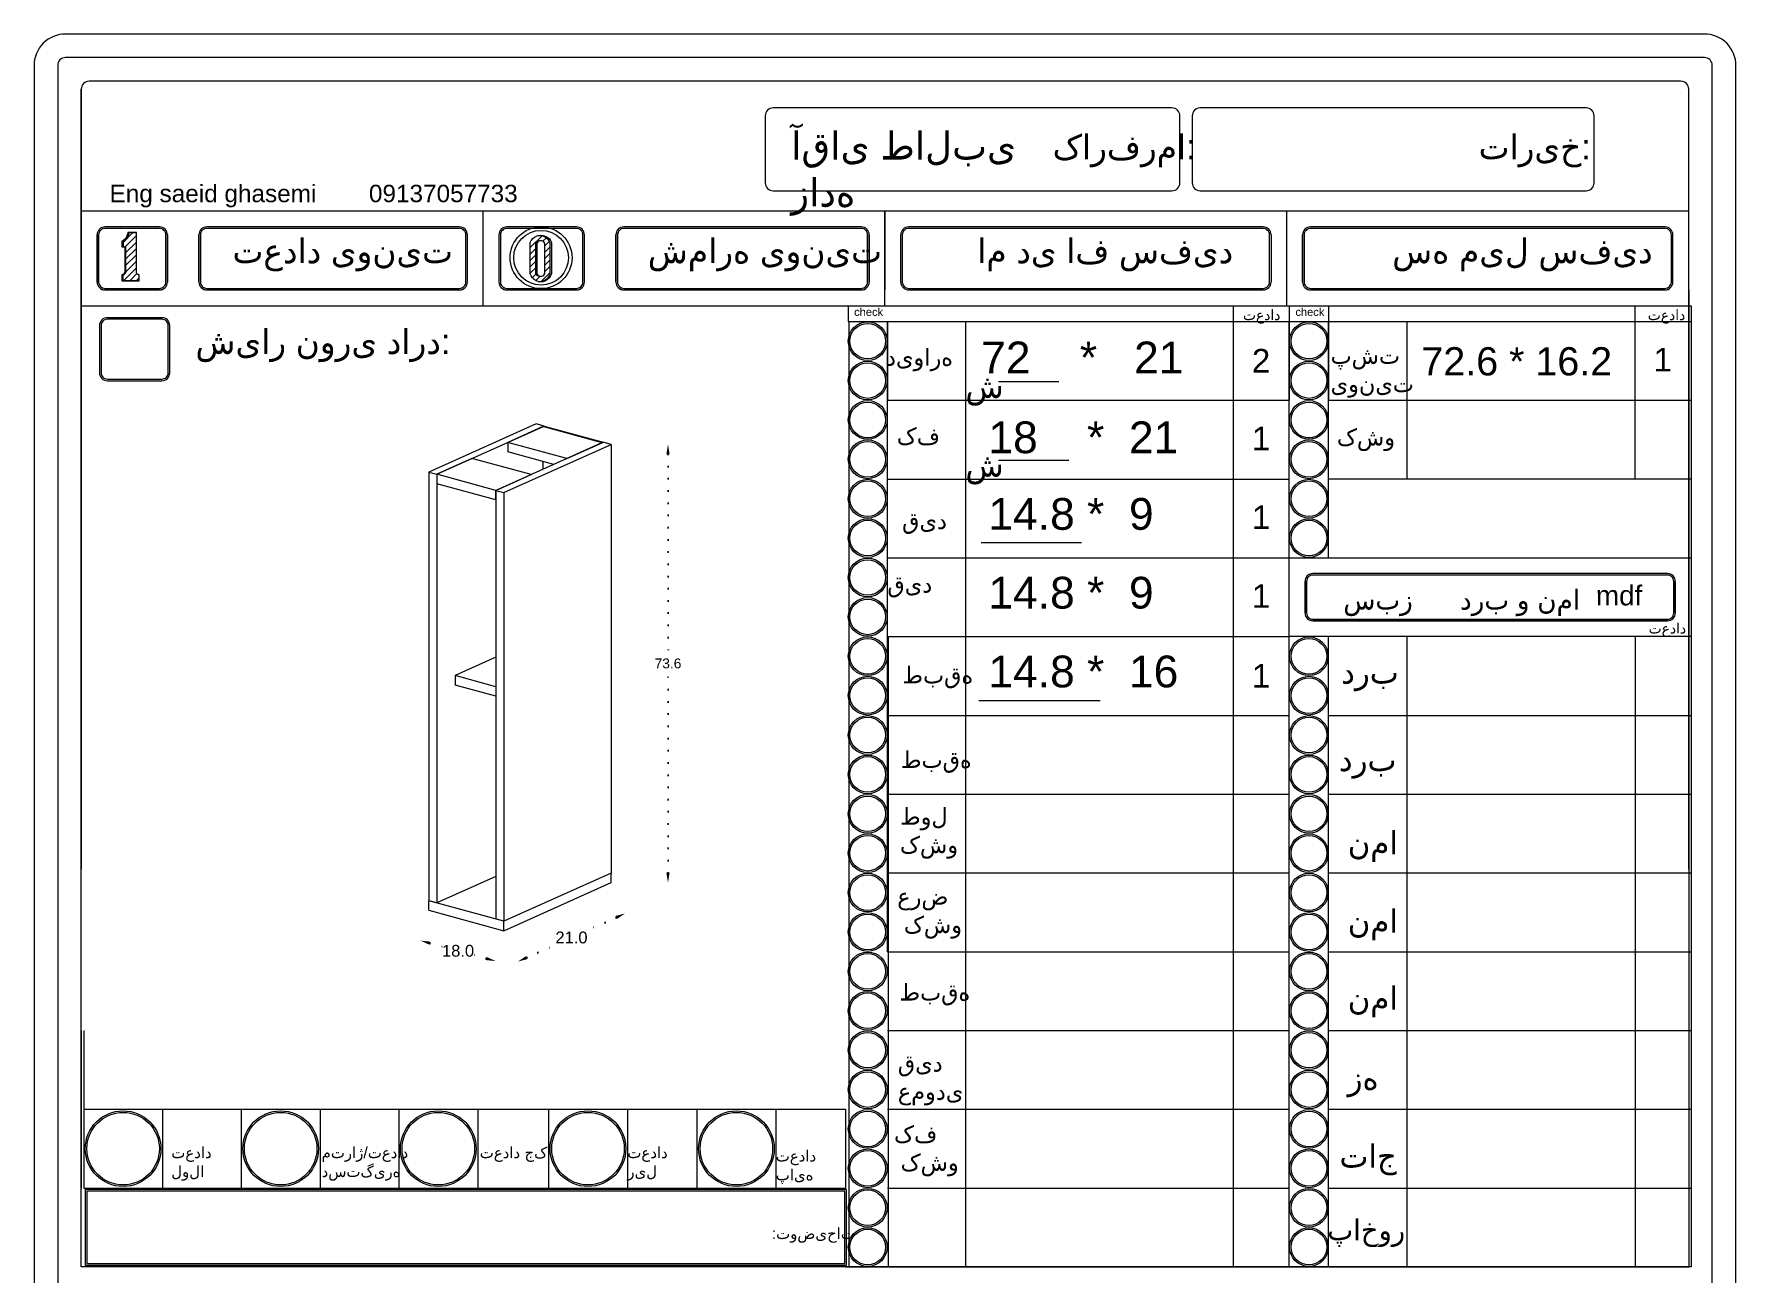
# Model space of a CAD drawing. Header units: inches. Extents: x 104 to 9740, y 936 to 6735.
# Drawn here: x 6088.6 to 6520.6, y 5443.2 to 5757.9 of the extents above; entities that cross this region are included whole.
import ezdxf

# ---------------------------------------------------------------- set-up
doc = ezdxf.new("R2010")
doc.units = ezdxf.units.IN
doc.header["$MEASUREMENT"] = 0
doc.linetypes.add('ACAD_ISO07W100', pattern=[3, 0, -3])
doc.styles.get("Standard").update_dxf_attribs({"font": 'arial.ttf'})
doc.dimstyles.new('Copy of Standard', dxfattribs={"dimtxt": 2.5, "dimasz": 2.5, "dimexe": 0.18, "dimexo": 0.0625, "dimgap": 0.09, "dimtad": 0, "dimtih": 1, "dimtoh": 1, "dimdec": 1, "dimzin": 0, "dimdsep": 46, "dimtxsty": 'Standard', "dimcen": 0.09, "dimse1": 1, "dimse2": 1, "dimadec": 0, "dimazin": 0, "dimtfac": 1, "dimtdec": 1, "dimtix": 1, "dimtofl": 0, "dimtmove": 0, "dimatfit": 3, "dimfxl": 1, "dimtolj": 1, "dimtzin": 0, "dimarcsym": 0})
doc.dimstyles.get("Standard").update_dxf_attribs({"dimtxt": 3, "dimasz": 2.5, "dimexe": 0.18, "dimexo": 0.0625, "dimgap": 0.09, "dimtad": 0, "dimtih": 1, "dimtoh": 1, "dimdec": 1, "dimzin": 0, "dimdsep": 46, "dimtxsty": 'Standard', "dimcen": 0.09, "dimse1": 1, "dimse2": 1, "dimadec": 0, "dimazin": 0, "dimtfac": 1, "dimtdec": 1, "dimtix": 1, "dimtofl": 0, "dimtmove": 0, "dimatfit": 0, "dimfxl": 1, "dimtolj": 1, "dimtzin": 0, "dimarcsym": 0})

# ---------------------------------------------------------------- blocks, each defined once
blk = doc.blocks.new('*D735')
at = {"color": 0, "linetype": 'ACAD_ISO07W100', "lineweight": -2, "transparency": 16777216}
for p, q in [((6249.51, 5651.26), (6249.51, 5599.5)), ((6249.51, 5545.02), (6249.51, 5596.77))]:
    blk.add_line(p, q, dxfattribs=at)
at = {"color": 0, "transparency": 16777216}
for points in [[(6249.09, 5651.26), (6249.92, 5651.26), (6249.51, 5653.76)], [(6249.09, 5545.02), (6249.92, 5545.02), (6249.51, 5542.52)]]:
    blk.add_solid(points, dxfattribs=at)
at = {"layer": 'Defpoints', "color": 0, "transparency": 16777216}
for p in [(6235.12, 5653.76), (6249.51, 5653.76), (6235.12, 5542.52)]:
    blk.add_point(p, dxfattribs=at)
at = {"color": 0, "lineweight": 20, "transparency": 16777216, "insert": (6249.51, 5598.14), "char_height": 2.5, "attachment_point": 5}
blk.add_mtext('\\A1;73.6', dxfattribs=at)
blk = doc.blocks.new('*D736')
at = {"color": 0, "linetype": 'ACAD_ISO07W100', "lineweight": -2, "transparency": 16777216}
for p, q in [((6236.35, 5533.65), (6228.62, 5530.18)), ((6213.66, 5523.47), (6221.39, 5526.94))]:
    blk.add_line(p, q, dxfattribs=at)
at = {"color": 0, "transparency": 16777216}
for points in [[(6236.18, 5534.03), (6236.53, 5533.27), (6238.64, 5534.68)], [(6213.49, 5523.85), (6213.83, 5523.09), (6211.38, 5522.45)]]:
    blk.add_solid(points, dxfattribs=at)
at = {"layer": 'Defpoints', "color": 0, "transparency": 16777216}
for p in [(6235.12, 5542.52), (6207.86, 5530.29), (6211.38, 5522.45)]:
    blk.add_point(p, dxfattribs=at)
at = {"color": 0, "lineweight": 20, "transparency": 16777216, "insert": (6225.01, 5528.56), "char_height": 3, "attachment_point": 5}
blk.add_mtext('\\A1;21.0', dxfattribs=at)
blk = doc.blocks.new('*D737')
at = {"color": 0, "linetype": 'ACAD_ISO07W100', "lineweight": -2, "transparency": 16777216}
for p, q in [((6189.09, 5527.12), (6192.38, 5526.23)), ((6203.36, 5523.24), (6200.06, 5524.14))]:
    blk.add_line(p, q, dxfattribs=at)
at = {"color": 0, "transparency": 16777216}
for points in [[(6189.2, 5527.52), (6188.98, 5526.72), (6186.68, 5527.78)], [(6203.47, 5523.64), (6203.25, 5522.84), (6205.77, 5522.58)]]:
    blk.add_solid(points, dxfattribs=at)
at = {"layer": 'Defpoints', "color": 0, "transparency": 16777216}
for p in [(6188.77, 5535.48), (6207.86, 5530.29), (6186.68, 5527.78)]:
    blk.add_point(p, dxfattribs=at)
at = {"color": 0, "lineweight": 20, "transparency": 16777216, "insert": (6196.22, 5525.18), "char_height": 3, "attachment_point": 5}
blk.add_mtext('\\A1;18.0', dxfattribs=at)

msp = doc.modelspace()

# ---------------------------------------------------------------- hatches: boundary and pattern name
at = {"lineweight": 20}
h = msp.add_hatch(dxfattribs=at)
h.set_pattern_fill('ANSI31', color=256, scale=9.218651)
h.set_pattern_definition([(45, (5365.3306, 6246.5696), (-0.8148213, 0.8148213), [])])
h.paths.add_polyline_path([(6115.1, 5696.82), (6115.01, 5696.86), (6114.92, 5696.92), (6114.84, 5696.98), (6114.77, 5697.05), (6114.71, 5697.13), (6114.66, 5697.22), (6114.62, 5697.31), (6114.59, 5697.4), (6114.57, 5697.5), (6114.57, 5697.6), (6114.57, 5707.53), (6112.71, 5707.53), (6112.68, 5707.29), (6112.63, 5707.07), (6112.56, 5706.84), (6112.48, 5706.63), (6112.37, 5706.42), (6112.25, 5706.22), (6112.11, 5706.03), (6111.96, 5705.86), (6111.79, 5705.7), (6111.6, 5705.55), (6111.41, 5705.42), (6111.2, 5705.31), (6111.2, 5703.9), (6111.61, 5703.9), (6111.92, 5703.88), (6111.92, 5697.64), (6111.9, 5697.54), (6111.88, 5697.45), (6111.85, 5697.36), (6111.81, 5697.27), (6111.76, 5697.19), (6111.7, 5697.11), (6111.63, 5697.04), (6111.55, 5696.98), (6111.47, 5696.92), (6111.39, 5696.88), (6111.3, 5696.84), (6111.2, 5696.81), (6111.2, 5695.39), (6115.29, 5695.39), (6115.29, 5696.77), (6115.19, 5696.79)])
h = msp.add_hatch(dxfattribs=at)
h.set_pattern_fill('ANSI31', color=256, scale=9.218651, angle=180)
h.set_pattern_definition([(225, (5452.54, 6247.0628), (0.8148213, -0.8148213), [])])
h.paths.add_polyline_path([(6219.53, 5697.13), (6219.53, 5704.97), (6219.28, 5705.49), (6218.92, 5705.94), (6218.49, 5706.31), (6217.99, 5706.59), (6217.44, 5706.76), (6216.87, 5706.82), (6216.55, 5706.79), (6216.1, 5706.65), (6215.6, 5706.37), (6215.16, 5705.99), (6214.8, 5705.53), (6214.54, 5705.01), (6214.54, 5697.09), (6214.76, 5696.52), (6215.09, 5696.01), (6215.53, 5695.58), (6216.05, 5695.26), (6216.56, 5695.08), (6216.87, 5695.05), (6217.47, 5695.12), (6218.04, 5695.31), (6218.55, 5695.63), (6218.99, 5696.05), (6219.32, 5696.56)])
h.paths.add_polyline_path([(6216.2, 5704.93), (6217.08, 5705.61), (6218.17, 5705.15), (6218.27, 5704.43), (6218.27, 5696.98), (6217.39, 5696.3), (6216.98, 5696.47), (6216.52, 5696.52), (6216.2, 5697.29)], flags=16)

# ---------------------------------------------------------------- linework, layer by layer
for p, q in [((6100.59, 5444.97), (6100.59, 5743.94)), ((6508.59, 5712.97), (6100.59, 5712.97)), ((6100.59, 5533.99), (6100.59, 5712.97)), ((6202.59, 5688.97), (6202.59, 5712.97)), ((6304.59, 5688.97), (6304.59, 5712.97)), ((6304.59, 5712.97), (6304.59, 5692.97)), ((6406.59, 5688.97), (6406.59, 5712.97)), ((6104.59, 5694.97), (6104.59, 5706.97)), ((6120.44, 5708.97), (6106.59, 5708.97)), ((6122.44, 5706.97), (6122.44, 5694.97)), ((6130.44, 5694.97), (6130.44, 5706.97)), ((6196.59, 5708.97), (6132.44, 5708.97)), ((6198.59, 5694.97), (6198.59, 5706.97)), ((6206.59, 5706.97), (6206.59, 5694.97)), ((6226.3, 5708.97), (6208.59, 5708.97)), ((6228.3, 5694.97), (6228.3, 5706.97)), ((6236.3, 5694.97), (6236.3, 5706.97)), ((6298.59, 5708.97), (6238.3, 5708.97)), ((6300.59, 5706.97), (6300.59, 5694.97)), ((6308.59, 5694.97), (6308.59, 5706.97)), ((6400.59, 5708.97), (6310.59, 5708.97)), ((6402.59, 5706.97), (6402.59, 5694.97)), ((6410.59, 5694.97), (6410.59, 5706.97)), ((6502.59, 5708.97), (6412.59, 5708.97)), ((6504.59, 5694.97), (6504.59, 5706.97)), ((6111.2, 5705.31), (6111.2, 5703.9)), ((6111.2, 5695.39), (6115.29, 5695.39)), ((6106.59, 5692.97), (6120.44, 5692.97)), ((6196.59, 5692.97), (6132.44, 5692.97)), ((6208.59, 5692.97), (6226.3, 5692.97)), ((6298.59, 5692.97), (6238.3, 5692.97)), ((6310.59, 5692.97), (6400.59, 5692.97)), ((6412.59, 5692.97), (6502.59, 5692.97)), ((6508.59, 5692.97), (6508.59, 5444.97)), ((6100.59, 5688.97), (6508.59, 5688.97)), ((6295.2, 5688.97), (6295.2, 5684.97)), ((6393.02, 5444.97), (6393.02, 5688.97)), ((6407.2, 5688.97), (6407.2, 5664.97)), ((6417.2, 5688.97), (6417.2, 5664.97)), ((6494.98, 5644.97), (6494.98, 5688.97)), ((6295.2, 5684.97), (6509.2, 5684.97)), ((6295.46, 5444.97), (6295.46, 5684.97)), ((6305.2, 5528.97), (6305.2, 5684.97)), ((6305.2, 5524.97), (6305.2, 5684.97)), ((6305.2, 5684.97), (6305.2, 5664.97)), ((6325.01, 5684.97), (6325.01, 5444.97)), ((6407.2, 5528.97), (6407.2, 5684.97)), ((6407.2, 5444.97), (6407.2, 5684.97)), ((6417.2, 5644.97), (6417.2, 5684.97)), ((6417.2, 5624.97), (6417.2, 5684.97)), ((6417.2, 5624.97), (6417.2, 5684.97)), ((6417.2, 5684.97), (6417.2, 5664.97)), ((6437.01, 5684.97), (6437.01, 5644.97)), ((6333.36, 5669.72), (6348.69, 5669.72)), ((6305.2, 5664.97), (6407.2, 5664.97)), ((6417.2, 5664.97), (6509.2, 5664.97)), ((6333.36, 5649.72), (6351.24, 5649.72)), ((6305.2, 5644.97), (6407.2, 5644.97)), ((6509.2, 5644.97), (6417.2, 5644.97)), ((6509.2, 5644.97), (6489.2, 5644.97)), ((6305.2, 5624.97), (6509.2, 5624.97)), ((6329.01, 5628.84), (6354.43, 5628.84)), ((6503.2, 5620.97), (6413.2, 5620.97)), ((6411.2, 5610.97), (6411.2, 5618.97)), ((6505.2, 5618.97), (6505.2, 5610.97)), ((6503.2, 5608.97), (6413.2, 5608.97)), ((6305.2, 5604.97), (6407.2, 5604.97)), ((6305.46, 5444.97), (6305.46, 5604.97)), ((6509.2, 5604.97), (6407.2, 5604.97)), ((6417.2, 5444.97), (6417.2, 5604.97)), ((6437.01, 5604.97), (6437.01, 5504.97)), ((6494.98, 5604.97), (6494.98, 5444.97)), ((6328.45, 5588.72), (6359.2, 5588.72)), ((6305.2, 5584.97), (6407.2, 5584.97)), ((6305.2, 5584.97), (6325.01, 5584.97)), ((6305.2, 5584.97), (6407.2, 5584.97)), ((6373.71, 5584.97), (6407.2, 5584.97)), ((6417.2, 5584.97), (6509.2, 5584.97)), ((6437.01, 5584.97), (6437.01, 5484.97)), ((6305.2, 5564.97), (6325.01, 5564.97)), ((6305.2, 5564.97), (6407.2, 5564.97)), ((6417.2, 5564.97), (6509.2, 5564.97)), ((6417.2, 5564.97), (6509.2, 5564.97)), ((6437.01, 5564.97), (6437.01, 5464.97)), ((6305.2, 5544.97), (6407.2, 5544.97)), ((6417.2, 5544.97), (6509.2, 5544.97)), ((6437.01, 5544.97), (6437.01, 5444.97)), ((6305.2, 5524.97), (6407.2, 5524.97)), ((6393.02, 5524.97), (6407.2, 5524.97)), ((6417.2, 5524.97), (6509.2, 5524.97)), ((6100.59, 5504.97), (6100.59, 5464.97)), ((6101.2, 5504.97), (6101.2, 5464.97)), ((6305.2, 5504.97), (6407.2, 5504.97)), ((6393.02, 5504.97), (6407.2, 5504.97)), ((6417.2, 5504.97), (6509.2, 5504.97)), ((6417.2, 5504.97), (6509.2, 5504.97)), ((6101.2, 5484.97), (6294.58, 5484.97)), ((6121.2, 5484.97), (6121.2, 5464.97)), ((6141.2, 5484.97), (6141.2, 5464.97)), ((6161.2, 5484.97), (6161.2, 5464.97)), ((6181.2, 5484.97), (6181.2, 5464.97)), ((6201.2, 5484.97), (6201.2, 5464.97)), ((6219.19, 5484.97), (6219.19, 5464.97)), ((6239.19, 5484.97), (6239.19, 5464.97)), ((6256.87, 5484.97), (6256.87, 5464.97)), ((6276.87, 5484.97), (6276.87, 5464.97)), ((6294.58, 5484.97), (6294.58, 5464.97)), ((6305.2, 5484.97), (6407.2, 5484.97)), ((6305.2, 5484.97), (6407.2, 5484.97)), ((6393.02, 5484.97), (6407.2, 5484.97)), ((6417.2, 5484.97), (6509.2, 5484.97)), ((6417.2, 5484.97), (6509.2, 5484.97)), ((6101.2, 5464.97), (6294.58, 5464.97)), ((6305.2, 5464.97), (6407.2, 5464.97)), ((6305.2, 5464.97), (6407.2, 5464.97)), ((6393.02, 5464.97), (6407.2, 5464.97)), ((6417.2, 5464.97), (6509.2, 5464.97)), ((6417.2, 5464.97), (6509.2, 5464.97)), ((6294.59, 5444.97), (6100.59, 5444.97)), ((6294.59, 5444.97), (6406.59, 5444.97)), ((6294.59, 5444.97), (6508.59, 5444.97)), ((6295.2, 5444.97), (6407.2, 5444.97))]:
    msp.add_line(p, q, dxfattribs=at)
at = {"linetype": 'Continuous', "lineweight": 20, "extrusion": (5.55112e-17, 0.936966, 0.34942)}
for p, q in [((6216.03, 5658.95), (6188.77, 5646.72)), ((6190.81, 5646.17), (6218.06, 5658.4)), ((6217.77, 5658.26), (6208.85, 5654.26)), ((6218.06, 5658.4), (6216.03, 5658.95)), ((6218.06, 5658.4), (6217.77, 5658.26)), ((6232.78, 5654.18), (6217.77, 5658.26)), ((6232.78, 5654.18), (6217.77, 5658.26)), ((6218.06, 5658.4), (6233.08, 5654.31)), ((6233.08, 5654.31), (6205.83, 5642.08)), ((6207.86, 5641.53), (6235.12, 5653.76)), ((6208.85, 5654.26), (6208.85, 5651.84)), ((6223.86, 5650.17), (6208.85, 5654.26)), ((6220.51, 5648.67), (6208.85, 5651.84)), ((6223.86, 5650.17), (6232.78, 5654.18)), ((6233.08, 5654.31), (6232.78, 5654.18)), ((6235.12, 5653.76), (6233.08, 5654.31)), ((6235.12, 5653.76), (6235.12, 5544.93)), ((6188.77, 5646.72), (6190.81, 5646.17)), ((6188.77, 5646.72), (6188.77, 5537.9)), ((6199.73, 5650.17), (6190.81, 5646.17)), ((6214.75, 5646.08), (6199.73, 5650.17)), ((6217.77, 5649.42), (6217.77, 5647.44)), ((6190.81, 5646.17), (6190.81, 5643.75)), ((6205.83, 5642.08), (6190.81, 5646.17)), ((6190.81, 5646.17), (6190.81, 5537.34)), ((6205.83, 5639.66), (6190.81, 5643.75)), ((6205.83, 5642.08), (6214.75, 5646.08)), ((6205.83, 5639.66), (6205.83, 5642.08)), ((6205.83, 5642.08), (6207.86, 5641.53)), ((6205.83, 5642.08), (6205.83, 5533.26)), ((6207.86, 5641.53), (6207.86, 5532.7)), ((6205.83, 5599.7), (6195.47, 5595.05)), ((6195.47, 5595.05), (6195.47, 5592.64)), ((6205.83, 5592.24), (6195.47, 5595.05)), ((6205.83, 5589.82), (6195.47, 5592.64)), ((6205.83, 5544.08), (6190.81, 5537.34)), ((6235.12, 5544.93), (6207.86, 5532.7)), ((6235.12, 5544.93), (6207.86, 5532.7)), ((6235.12, 5542.52), (6235.12, 5544.93)), ((6207.86, 5530.29), (6235.12, 5542.52)), ((6207.86, 5532.7), (6188.77, 5537.9)), ((6188.77, 5535.48), (6188.77, 5537.9)), ((6190.81, 5537.34), (6188.77, 5537.9)), ((6188.77, 5535.48), (6207.86, 5530.29)), ((6207.86, 5532.7), (6205.83, 5533.26)), ((6207.86, 5530.29), (6207.86, 5532.7))]:
    msp.add_line(p, q, dxfattribs=at)
at = {"lineweight": 20}
for points in [[(6096.59, 5151.94), (6512.59, 5151.94, 0.414214), (6520.59, 5159.94), (6520.59, 5749.94, 0.414214), (6512.59, 5757.94), (6096.59, 5757.94, 0.414214), (6088.59, 5749.94), (6088.59, 5159.94, 0.414214)], [(6096.59, 5157.94), (6512.59, 5157.94, 0.414214), (6514.59, 5159.94), (6514.59, 5749.94, 0.414214), (6512.59, 5751.94), (6096.59, 5751.94, 0.414214), (6094.59, 5749.94), (6094.59, 5159.94, 0.414214)], [(6379.44, 5737.19, 0.414214), (6377.44, 5739.19), (6276.2, 5739.19, 0.414214), (6274.2, 5737.19), (6274.2, 5720.15, 0.414214), (6276.2, 5718.15), (6377.44, 5718.15, 0.414214), (6379.44, 5720.15)], [(6384.57, 5718.15), (6482.57, 5718.15, 0.414214), (6484.57, 5720.15), (6484.57, 5737.19, 0.414214), (6482.57, 5739.19), (6384.57, 5739.19, 0.414214), (6382.57, 5737.19), (6382.57, 5720.15, 0.414214)], [(6484.57, 5737.19, 0.414214), (6482.57, 5739.19), (6384.57, 5739.19, 0.414214), (6382.57, 5737.19), (6382.57, 5720.15, 0.414214), (6384.57, 5718.15), (6482.57, 5718.15, 0.414214), (6484.57, 5720.15)], [(6122.44, 5706.97, 0.414214), (6120.44, 5708.97), (6106.59, 5708.97, 0.414214), (6104.59, 5706.97), (6104.59, 5694.97, 0.414214), (6106.59, 5692.97), (6120.44, 5692.97, 0.414214), (6122.44, 5694.97)], [(6122.04, 5706.97, 0.414214), (6120.44, 5708.57), (6106.59, 5708.57, 0.414214), (6104.99, 5706.97), (6104.99, 5694.97, 0.414214), (6106.59, 5693.37), (6120.44, 5693.37, 0.414214), (6122.04, 5694.97)], [(6198.59, 5706.97, 0.414214), (6196.59, 5708.97), (6132.44, 5708.97, 0.414214), (6130.44, 5706.97), (6130.44, 5694.97, 0.414214), (6132.44, 5692.97), (6196.59, 5692.97, 0.414214), (6198.59, 5694.97)], [(6198.19, 5706.97, 0.414214), (6196.59, 5708.57), (6132.44, 5708.57, 0.414214), (6130.84, 5706.97), (6130.84, 5694.97, 0.414214), (6132.44, 5693.37), (6196.59, 5693.37, 0.414214), (6198.19, 5694.97)], [(6228.3, 5706.97, 0.414214), (6226.3, 5708.97), (6208.59, 5708.97, 0.414214), (6206.59, 5706.97), (6206.59, 5694.97, 0.414214), (6208.59, 5692.97), (6226.3, 5692.97, 0.414214), (6228.3, 5694.97)], [(6227.9, 5706.97, 0.414214), (6226.3, 5708.57), (6208.59, 5708.57, 0.414214), (6206.99, 5706.97), (6206.99, 5694.97, 0.414214), (6208.59, 5693.37), (6226.3, 5693.37, 0.414214), (6227.9, 5694.97)], [(6300.59, 5706.97, 0.414214), (6298.59, 5708.97), (6238.3, 5708.97, 0.414214), (6236.3, 5706.97), (6236.3, 5694.97, 0.414214), (6238.3, 5692.97), (6298.59, 5692.97, 0.414214), (6300.59, 5694.97)], [(6300.19, 5706.97, 0.414214), (6298.59, 5708.57), (6238.3, 5708.57, 0.414214), (6236.7, 5706.97), (6236.7, 5694.97, 0.414214), (6238.3, 5693.37), (6298.59, 5693.37, 0.414214), (6300.19, 5694.97)], [(6402.19, 5706.97, 0.414214), (6400.59, 5708.57), (6310.59, 5708.57, 0.414214), (6308.99, 5706.97), (6308.99, 5694.97, 0.414214), (6310.59, 5693.37), (6400.59, 5693.37, 0.414214), (6402.19, 5694.97)], [(6504.59, 5706.97, 0.414214), (6502.59, 5708.97), (6412.59, 5708.97, 0.414214), (6410.59, 5706.97), (6410.59, 5694.97, 0.414214), (6412.59, 5692.97), (6502.59, 5692.97, 0.414214), (6504.59, 5694.97)], [(6504.19, 5706.97, 0.414214), (6502.59, 5708.57), (6412.59, 5708.57, 0.414214), (6410.99, 5706.97), (6410.99, 5694.97, 0.414214), (6412.59, 5693.37), (6502.59, 5693.37, 0.414214), (6504.19, 5694.97)], [(6123.04, 5683.93, 0.414214), (6121.04, 5685.93), (6107.2, 5685.93, 0.414214), (6105.2, 5683.93), (6105.2, 5671.93, 0.414214), (6107.2, 5669.93), (6121.04, 5669.93, 0.414214), (6123.04, 5671.93)], [(6123.04, 5683.93, 0.414214), (6121.04, 5685.93), (6107.2, 5685.93, 0.414214), (6105.2, 5683.93), (6105.2, 5671.93, 0.414214), (6107.2, 5669.93), (6121.04, 5669.93, 0.414214), (6123.04, 5671.93)], [(6122.64, 5683.93, 0.414214), (6121.04, 5685.53), (6107.2, 5685.53, 0.414214), (6105.6, 5683.93), (6105.6, 5671.93, 0.414214), (6107.2, 5670.33), (6121.04, 5670.33, 0.414214), (6122.64, 5671.93)], [(6122.64, 5683.93, 0.414214), (6121.04, 5685.53), (6107.2, 5685.53, 0.414214), (6105.6, 5683.93), (6105.6, 5671.93, 0.414214), (6107.2, 5670.33), (6121.04, 5670.33, 0.414214), (6122.64, 5671.93)], [(6505.2, 5618.97, 0.414214), (6503.2, 5620.97), (6413.2, 5620.97, 0.414214), (6411.2, 5618.97), (6411.2, 5610.97, 0.414214), (6413.2, 5608.97), (6503.2, 5608.97, 0.414214), (6505.2, 5610.97)], [(6504.8, 5618.97, 0.414214), (6503.2, 5620.57), (6413.2, 5620.57, 0.414214), (6411.6, 5618.97), (6411.6, 5610.97, 0.414214), (6413.2, 5609.37), (6503.2, 5609.37, 0.414214), (6504.8, 5610.97)]]:
    msp.add_lwpolyline(points, format="xyb", close=True, dxfattribs=at)
for points in [[(6508.59, 5545.91), (6508.59, 5743.94, 0.414214), (6506.59, 5745.94), (6102.59, 5745.94, 0.414214), (6100.59, 5743.94), (6100.59, 5545.91)], [(6379.44, 5737.19, 0.414214), (6377.44, 5739.19), (6276.2, 5739.19, 0.414214), (6274.2, 5737.19), (6274.2, 5720.15, 0.414214), (6276.2, 5718.15), (6377.44, 5718.15, 0.414214), (6379.44, 5720.15), (6379.44, 5737.19)]]:
    msp.add_lwpolyline(points, format="xyb", dxfattribs=at)
for points in [[(6110.89, 5695.32), (6115.29, 5695.32), (6115.29, 5695.39), (6115.29, 5696.77), (6115.19, 5696.79), (6115.1, 5696.82), (6115.01, 5696.86), (6114.92, 5696.92), (6114.84, 5696.98), (6114.77, 5697.05), (6114.71, 5697.13), (6114.66, 5697.22), (6114.62, 5697.31), (6114.59, 5697.4), (6114.57, 5697.5), (6114.57, 5697.6), (6114.57, 5707.53), (6114.57, 5707.58), (6112.41, 5707.58), (6112.38, 5707.35), (6112.33, 5707.12), (6112.26, 5706.89), (6112.17, 5706.67), (6112.07, 5706.46), (6111.94, 5706.26), (6111.8, 5706.07), (6111.65, 5705.9), (6111.48, 5705.74), (6111.29, 5705.59), (6111.09, 5705.46), (6110.89, 5705.35), (6110.89, 5703.9), (6111.2, 5703.9), (6111.61, 5703.9), (6111.61, 5697.6), (6111.6, 5697.5), (6111.57, 5697.41), (6111.54, 5697.32), (6111.5, 5697.23), (6111.44, 5697.14), (6111.38, 5697.07), (6111.32, 5697), (6111.24, 5696.93), (6111.16, 5696.88), (6111.07, 5696.83), (6110.98, 5696.79), (6110.89, 5696.77), (6110.89, 5695.32), (6111.2, 5695.39), (6111.2, 5696.81), (6111.3, 5696.84), (6111.39, 5696.88), (6111.47, 5696.92), (6111.55, 5696.98), (6111.63, 5697.04), (6111.7, 5697.11), (6111.76, 5697.19), (6111.81, 5697.27), (6111.85, 5697.36), (6111.88, 5697.45), (6111.9, 5697.54), (6111.92, 5697.64), (6111.92, 5703.88), (6111.61, 5703.9)], [(6110.89, 5705.35), (6111.2, 5705.31), (6111.41, 5705.42), (6111.6, 5705.55), (6111.79, 5705.7), (6111.96, 5705.86), (6112.11, 5706.03), (6112.25, 5706.22), (6112.37, 5706.42), (6112.48, 5706.63), (6112.56, 5706.84), (6112.63, 5707.07), (6112.68, 5707.29), (6112.71, 5707.53)], [(6112.41, 5707.58), (6112.71, 5707.53), (6114.57, 5707.53)], [(6216.55, 5706.79), (6216.87, 5706.82), (6217.44, 5706.76), (6217.99, 5706.59), (6218.49, 5706.31), (6218.92, 5705.94), (6219.28, 5705.49), (6219.53, 5704.97), (6219.53, 5697.13), (6219.32, 5696.56), (6218.99, 5696.05), (6218.55, 5695.63), (6218.04, 5695.31), (6217.47, 5695.12), (6216.87, 5695.05), (6216.56, 5695.08)], [(6216.87, 5705.42), (6216.6, 5705.39), (6216.35, 5705.28), (6216.14, 5705.12), (6215.98, 5704.91), (6215.88, 5704.66), (6215.84, 5704.4), (6215.84, 5697.51), (6215.88, 5697.24), (6215.98, 5697), (6216.14, 5696.78), (6216.35, 5696.62), (6216.6, 5696.52), (6216.87, 5696.49), (6217.23, 5696.44), (6217.5, 5696.48), (6217.75, 5696.58), (6217.96, 5696.75), (6218.13, 5696.96), (6218.23, 5697.21), (6218.27, 5697.48), (6218.27, 5704.43)], [(6218.27, 5704.43), (6218.23, 5704.7), (6218.13, 5704.95), (6217.96, 5705.16), (6217.75, 5705.33), (6217.5, 5705.43), (6217.23, 5705.47), (6216.97, 5705.43), (6216.72, 5705.33), (6216.5, 5705.16), (6216.34, 5704.95), (6216.24, 5704.7), (6216.2, 5704.43), (6216.2, 5697.48), (6216.24, 5697.21), (6216.34, 5696.96), (6216.5, 5696.75), (6216.72, 5696.58), (6216.97, 5696.48), (6217.23, 5696.44)]]:
    msp.add_lwpolyline(points, dxfattribs=at)
for points in [[(6215.16, 5705.99), (6215.6, 5706.37), (6216.1, 5706.65), (6216.55, 5706.79), (6216.66, 5706.82), (6217.23, 5706.88), (6217.81, 5706.82), (6218.36, 5706.65), (6218.87, 5706.37), (6219.31, 5705.99), (6219.67, 5705.53), (6219.92, 5705.01), (6219.92, 5697.09), (6219.71, 5696.52), (6219.38, 5696.01), (6218.94, 5695.58), (6218.42, 5695.26), (6217.84, 5695.06), (6217.23, 5694.99), (6216.63, 5695.06), (6216.56, 5695.08), (6216.05, 5695.26), (6215.53, 5695.58), (6215.09, 5696.01), (6214.76, 5696.52), (6214.54, 5697.09), (6214.54, 5705.01), (6214.8, 5705.53)], [(6295.2, 5444.97), (6100.59, 5444.97), (6100.59, 5688.97), (6509.2, 5688.97), (6509.2, 5444.97)], [(6100.59, 5688.97), (6508.59, 5688.97), (6508.59, 5444.97), (6100.59, 5444.97)], [(6294.8, 5464.57), (6101.6, 5464.57), (6101.6, 5445.37), (6294.8, 5445.37)], [(6294.4, 5464.17), (6102, 5464.17), (6102, 5445.77), (6294.4, 5445.77)]]:
    msp.add_lwpolyline(points, close=True, dxfattribs=at)
for centre, radius in [((6217.29, 5701.16), 7.86), ((6217.29, 5701.16), 6.94), ((6300.2, 5679.97), 4.92), ((6300.2, 5679.97), 4.52), ((6412.2, 5679.97), 4.92), ((6412.2, 5679.97), 4.52), ((6300.2, 5669.97), 4.92), ((6300.2, 5669.97), 4.52), ((6412.2, 5669.97), 4.92), ((6412.2, 5669.97), 4.52), ((6300.2, 5659.97), 4.92), ((6300.2, 5659.97), 4.52), ((6412.2, 5659.97), 4.92), ((6412.2, 5659.97), 4.52), ((6300.2, 5649.97), 4.92), ((6412.2, 5649.97), 4.92), ((6300.2, 5649.97), 4.52), ((6412.2, 5649.97), 4.52), ((6300.2, 5639.97), 4.92), ((6300.2, 5639.97), 4.52), ((6412.2, 5639.97), 4.92), ((6412.2, 5639.97), 4.52), ((6300.2, 5629.97), 4.92), ((6300.2, 5629.97), 4.52), ((6412.2, 5629.97), 4.92), ((6412.2, 5629.97), 4.52), ((6300.2, 5619.97), 4.92), ((6300.2, 5619.97), 4.52), ((6300.2, 5609.97), 4.92), ((6300.2, 5609.97), 4.52), ((6300.2, 5599.97), 4.92), ((6300.2, 5599.97), 4.52), ((6412.2, 5599.97), 4.92), ((6412.2, 5599.97), 4.52), ((6300.2, 5589.97), 4.92), ((6300.2, 5589.97), 4.52), ((6412.2, 5589.97), 4.92), ((6412.2, 5589.97), 4.52), ((6300.2, 5579.97), 4.92), ((6300.2, 5579.97), 4.52), ((6412.2, 5579.97), 4.92), ((6412.2, 5579.97), 4.52), ((6300.2, 5569.97), 4.92), ((6300.2, 5569.97), 4.52), ((6412.2, 5569.97), 4.92), ((6412.2, 5569.97), 4.52), ((6300.2, 5559.97), 4.92), ((6300.2, 5559.97), 4.52), ((6412.2, 5559.97), 4.92), ((6412.2, 5559.97), 4.52), ((6300.2, 5549.97), 4.92), ((6300.2, 5549.97), 4.52), ((6412.2, 5549.97), 4.92), ((6412.2, 5549.97), 4.52), ((6300.2, 5539.97), 4.92), ((6300.2, 5539.97), 4.52), ((6412.2, 5539.97), 4.92), ((6412.2, 5539.97), 4.52), ((6300.2, 5529.97), 4.92), ((6300.2, 5529.97), 4.52), ((6412.2, 5529.97), 4.92), ((6412.2, 5529.97), 4.52), ((6300.2, 5519.97), 4.92), ((6300.2, 5519.97), 4.52), ((6412.2, 5519.97), 4.92), ((6412.2, 5519.97), 4.52), ((6300.2, 5509.97), 4.92), ((6300.2, 5509.97), 4.52), ((6412.2, 5509.97), 4.92), ((6412.2, 5509.97), 4.52), ((6300.2, 5499.97), 4.92), ((6300.2, 5499.97), 4.52), ((6412.2, 5499.97), 4.92), ((6412.2, 5499.97), 4.52), ((6300.2, 5489.97), 4.92), ((6300.2, 5489.97), 4.52), ((6412.2, 5489.97), 4.92), ((6412.2, 5489.97), 4.52), ((6111.2, 5474.97), 9.6), ((6111.2, 5474.97), 9.2), ((6151.2, 5474.97), 9.6), ((6151.2, 5474.97), 9.2), ((6191.2, 5474.97), 9.6), ((6191.2, 5474.97), 9.2), ((6229.19, 5474.97), 9.6), ((6229.19, 5474.97), 9.2), ((6266.87, 5474.97), 9.6), ((6266.87, 5474.97), 9.2), ((6300.2, 5479.97), 4.92), ((6300.2, 5479.97), 4.52), ((6412.2, 5479.97), 4.92), ((6412.2, 5479.97), 4.52), ((6300.2, 5469.97), 4.92), ((6300.2, 5469.97), 4.52), ((6412.2, 5469.97), 4.92), ((6412.2, 5469.97), 4.52), ((6300.2, 5459.97), 4.92), ((6412.2, 5459.97), 4.92), ((6300.2, 5459.97), 4.52), ((6412.2, 5459.97), 4.52), ((6300.2, 5449.97), 4.92), ((6300.2, 5449.97), 4.52), ((6412.2, 5449.97), 4.92), ((6412.2, 5449.97), 4.52)]:
    msp.add_circle(centre, radius, dxfattribs=at)
for centre, start, end in [((6106.59, 5706.97), 90, 180), ((6120.44, 5706.97), 0, 90), ((6132.44, 5706.97), 90, 180), ((6196.59, 5706.97), 0, 90), ((6208.59, 5706.97), 90, 180), ((6226.3, 5706.97), 0, 90), ((6238.3, 5706.97), 90, 180), ((6298.59, 5706.97), 0, 90), ((6310.59, 5706.97), 90, 180), ((6400.59, 5706.97), 0, 90), ((6412.59, 5706.97), 90, 180), ((6502.59, 5706.97), 0, 90), ((6106.59, 5694.97), 180, 270), ((6120.44, 5694.97), 270, 0), ((6132.44, 5694.97), 180, 270), ((6196.59, 5694.97), 270, 0), ((6208.59, 5694.97), 180, 270), ((6226.3, 5694.97), 270, 0), ((6238.3, 5694.97), 180, 270), ((6298.59, 5694.97), 270, 0), ((6310.59, 5694.97), 180, 270), ((6400.59, 5694.97), 270, 0), ((6412.59, 5694.97), 180, 270), ((6502.59, 5694.97), 270, 0), ((6413.2, 5618.97), 90, 180), ((6503.2, 5618.97), 0, 90), ((6413.2, 5610.97), 180, 270), ((6503.2, 5610.97), 270, 0)]:
    msp.add_arc(centre, 2, start, end, dxfattribs=at)

# ---------------------------------------------------------------- texts
at = {"lineweight": 20, "attachment_point": 1}
for s, width, gutter_width, heights, insert, char_height in [('{\\fArial|b0|i0|c178|p34;آقای طالبی زاده}', 61.9241, 323.85, [0], (6280.77, 5733.21), 7.1441), ('{\\fArial|b0|i0|c178|p34;کارفرما:}', 0.2338, 164.79, [0], (6347.14, 5732.48), 6.3113), ('تاریخ:', 0.2338, 164.79, [0], (6455.27, 5732.48), 6.311), ('{\\fArial|b0|i0|c178|p34;Eng saeid ghasemi}', 79.2452, 164.79, [0], (6107.76, 5719.67), 4.4179), ('{\\fArial|b0|i0|c178|p34;09137057733 }', 65.4498, 164.79, [0], (6173.6, 5719.67), 4.4179), ('{\\fArial|b0|i0|c178|p34;تعداد یونیت}', 65.4498, 164.79, [0], (6138.97, 5706.09), 6.3113), ('{\\fArial|b0|i0|c178|p34;شماره یونیت}', 65.4498, 164.79, [0], (6244.39, 5706.09), 6.3113), ('{\\fArial|b0|i0|c178|p34;ام دی اف سفید}', 65.4498, 164.79, [0], (6328.01, 5706.09), 6.3113), ('{\\fArial|b0|i0|c178|p34;سه میل سفید}', 65.4498, 164.79, [0], (6433.33, 5706.09), 6.3113), ('{\\fArial|b0|i0|c178|p34;check}', 65.4498, 164.79, [0], (6296.77, 5688.39), 2.0101), ('{\\fArial|b0|i0|c178|p34;تعداد }', 11.7486, 164.79, [0], (6395.45, 5687.98), 2.6665), ('{\\fArial|b0|i0|c178|p34;check}', 65.4498, 164.79, [0], (6408.77, 5688.39), 2.0101), ('{\\fArial|b0|i0|c178|p34;تعداد }', 10.9902, 164.79, [0], (6498.21, 5687.98), 2.6665), ('{\\fArial|b0|i0|c178|p34;شیار نوری دارد:}', 65.4498, 164.79, [0], (6129.57, 5683.05), 6.3113), ('{\\fArial|b0|i0|c178|p34;شیار نوری دارد:}', 65.4498, 164.79, [0], (6129.57, 5683.05), 6.3113), ('{\\fArial|b0|i0|c178|p34;دیواره }', 17.3175, 247.18, [0], (6304.84, 5678.06), 4.3074), ('72    *   21', 61.9823, 462.54, [8.23], (6329.01, 5679.86), 8.0603), ('2{\\fArial|b0|i0|c178|p34; }', 8.5903, 164.79, [0], (6397.72, 5678), 6), ('{\\fArial|b0|i0|c178|p34;پشت \\Pیونیت}', 19.3052, 247.18, [0], (6417.7, 5678.51), 4.3074), ('72.6 * 16.2', 58.0086, 411.15, [7.32], (6440.75, 5678.43), 7.1647), ('1{\\fArial|b0|i0|c178|p34; }', 8.5903, 164.79, [0], (6499.68, 5678.27), 6), ('{\\fArial|b0|i0|c178|p34;ش}', 15.3157, 346.26, [0], (6325.01, 5671.62), 6.0339), ('18    *  21', 65.2593, 462.54, [0], (6330.84, 5659.59), 8.0603), ('{\\fArial|b0|i0|c178|p34;کف }', 15.3367, 247.18, [0], (6307.58, 5658.06), 4.3074), ('1{\\fArial|b0|i0|c178|p34; }', 8.5903, 164.79, [0], (6397.72, 5658.27), 6), ('{\\fArial|b0|i0|c178|p34;کشو }', 17.7019, 247.18, [0], (6419.3, 5657.79), 4.3074), ('{\\fArial|b0|i0|c178|p34;ش}', 15.3157, 346.26, [0], (6325.01, 5651.62), 6.0339), ('14.8 *  9', 66.8047, 462.54, [0], (6330.84, 5640.14), 8.06), ('1{\\fArial|b0|i0|c178|p34; }', 8.5903, 164.79, [0], (6397.72, 5638.27), 6), ('{\\fArial|b0|i0|c178|p34;قید}', 20.995, 247.18, [0], (6308.93, 5636.59), 4.3074), ('{\\fArial|b0|i0|c178|p34;قید  }', 21.1589, 247.18, [0], (6305.2, 5620.46), 4.3074), ('14.8 *  9', 66.8047, 462.54, [0], (6330.84, 5620.14), 8.06), ('1{\\fArial|b0|i0|c178|p34; }', 8.5903, 164.79, [0], (6397.72, 5618.27), 6), ('{\\fArial|b0|i0|c178|p34;درب و نما}', 36.0682, 164.79, [0], (6450.54, 5616.89), 5.0582), ('mdf', 17.2431, 132.07, [0], (6485.04, 5617.94), 5.058), ('{\\fArial|b0|i0|c178|p34;سبز}', 37.9723, 164.79, [0], (6420.93, 5616.89), 5.0582), ('{\\fArial|b0|i0|c178|p34;تعداد }', 10.7715, 164.79, [0], (6498.42, 5608.42), 2.6665), ('14.8 *  16', 65.2593, 462.54, [0], (6330.84, 5600.14), 8.06), ('{\\fArial|b0|i0|c178|p34;طبقه}', 98.1747, 247.18, [0], (6308.99, 5597.39), 4.3074), ('1{\\fArial|b0|i0|c178|p34; }', 8.5903, 164.79, [0], (6397.72, 5598), 6), ('{\\fArial|b0|i0|c178|p34;درب}', 20.6748, 340.12, [0], (6420.39, 5598.97), 5.927), ('{\\fArial|b0|i0|c178|p34;طبقه}', 14.1457, 164.79, [0], (6308.62, 5575.93), 4.3074), ('{\\fArial|b0|i0|c178|p34;درب}', 13.4202, 164.79, [0], (6419.81, 5576.76), 5.927), ('{\\fArial|b0|i0|c178|p34;طول \\Pکشو}', 17.6756, 164.79, [0], (6308.39, 5561.49), 4.3074), ('{\\fArial|b0|i0|c178|p34;نما}', 11.1787, 164.79, [0], (6422.05, 5555.59), 5.927), ('{\\fArial|b0|i0|c178|p34;عرض \\P کشو}', 18.5758, 164.79, [0], (6307.71, 5541.19), 4.3074), ('{\\fArial|b0|i0|c178|p34;نما}', 11.1787, 164.79, [0], (6422.05, 5535.7), 5.927), ('{\\fArial|b0|i0|c178|p34;طبقه}', 14.2061, 164.79, [0], (6308.25, 5516.88), 4.3074), ('{\\fArial|b0|i0|c178|p34;نما}', 11.1787, 164.79, [0], (6422.05, 5516.16), 5.927), ('{\\fArial|b0|i0|c178|p34;قید \\Pعمودی}', 14.0099, 164.79, [0], (6307.85, 5498.86), 4.3074), ('{\\fArial|b0|i0|c178|p34;زه}', 11.2031, 164.79, [0], (6422.03, 5495.9), 5.927), ('{\\fArial|b0|i0|c178|p34;کف }\\P{\\fArial|b0|i0|c178|p34; کشو}', 17.5398, 164.79, [0], (6306.88, 5480.85), 4.3074), ('تعداد لولا', 17.7752, 164.79, [0], (6123.42, 5475.43), 2.872), ('متراژ/تعداد\\Pدستگیره', 19.6171, 164.79, [0], (6161.58, 5475.43), 2.8716), ('تعداد جک', 17.466, 164.79, [0], (6201.72, 5475.43), 2.872), ('تعداد ریل', 17.6808, 164.79, [0], (6239.19, 5475.43), 2.872), ('تعداد پایه', 17.7105, 164.79, [0], (6276.87, 5474.58), 2.872), ('{\\fArial|b0|i0|c178|p34;تاج}', 13.2883, 164.79, [0], (6419.94, 5476.08), 5.927), ('{\\fArial|b0|i0|c178|p34;پاخور}', 12.8103, 147.32, [0], (6416.85, 5457.03), 5.2987), (':توضیحات', 65.4498, 164.79, [0], (6275.84, 5454.89), 2.872)]:
    msp.add_mtext_dynamic_manual_height_columns(s, width=width, gutter_width=gutter_width, heights=heights, dxfattribs=dict(at, insert=insert, char_height=char_height))

# ---------------------------------------------------------------- dimensions: what is measured, and where the dimension line sits
at = {"lineweight": 20}
dim = msp.add_linear_dim(base=(6249.51, 5653.76), p1=(6235.12, 5542.52), p2=(6235.12, 5653.76), angle=270, text='73.6', dimstyle='Copy of Standard', dxfattribs=at)
dim.commit()
dim.dimension.update_dxf_attribs({"geometry": '*D735', "text_midpoint": (6249.51, 5598.14)})
for p1, p2, distance, text, picture, middle in [((6235.12, 5542.52), (6207.86, 5530.29), 8.59, '21.0', '*D736', (6225.01, 5528.56)), ((6207.86, 5530.29), (6188.77, 5535.48), 7.98, '18.0', '*D737', (6196.22, 5525.18))]:
    dim = msp.add_aligned_dim(p1=p1, p2=p2, distance=distance, text=text, dimstyle='Standard', dxfattribs=at)
    dim.commit()
    dim.dimension.update_dxf_attribs({"geometry": picture, "text_midpoint": middle})

doc.saveas('drawing.dxf')
